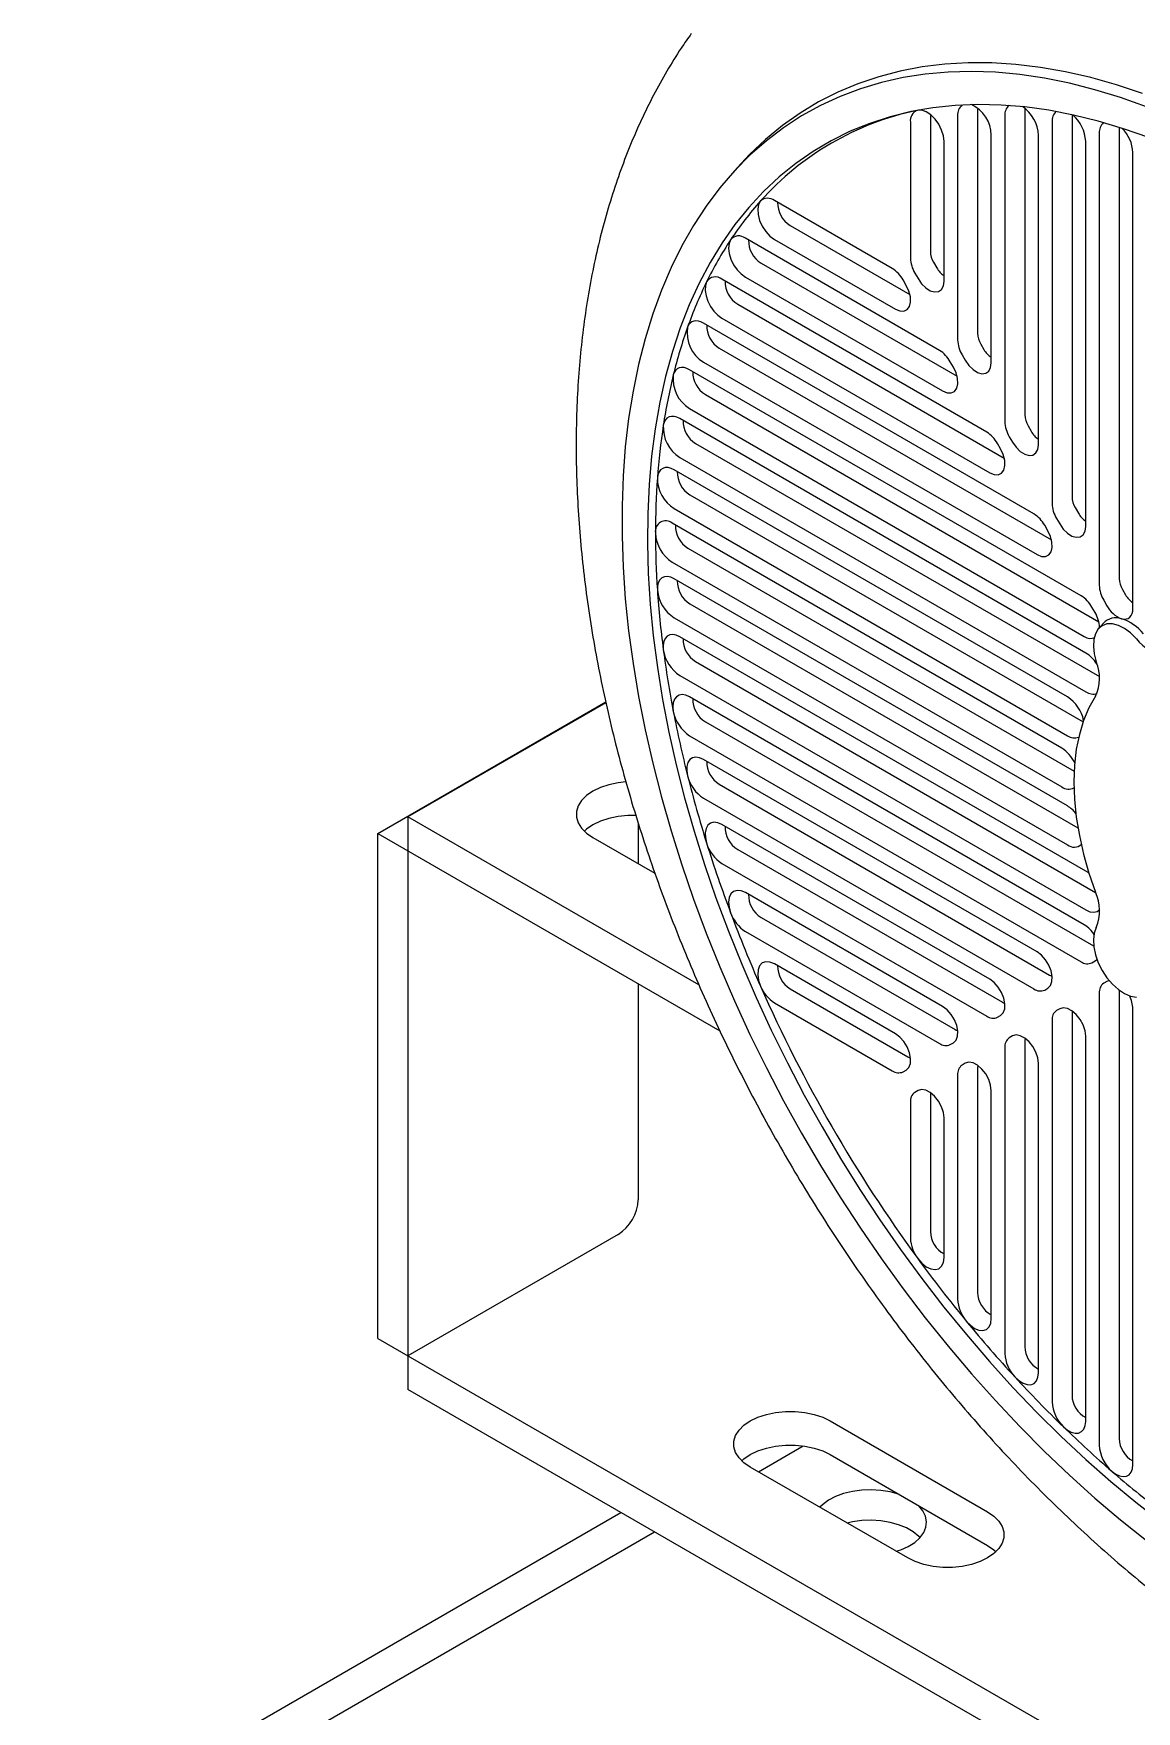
# Model space of a CAD drawing. Header units: millimetres. Extents: x 1293 to 41893, y 1011 to 26911.
# Drawn here: x 7280.3 to 7445.5, y 21308.7 to 21560 of the extents above; entities that cross this region are included whole.
import ezdxf

# ---------------------------------------------------------------- set-up
doc = ezdxf.new("R2010")
doc.units = ezdxf.units.MM
doc.header["$LTSCALE"] = 50
doc.layers.add('STRUC', color=4, linetype='Continuous')

msp = doc.modelspace()

# ---------------------------------------------------------------- linework, layer by layer
at = {"color": 7, "linetype": 'Continuous', "lineweight": 25}
for p, q in [((7421.6609883, 21548.6884534), (7421.6609883, 21515.1181102)), ((7428.7320561, 21548.6525227), (7428.7320561, 21502.8706615)), ((7411.6013356, 21546.7404761), (7411.6013356, 21526.3694718)), ((7414.5899205, 21547.7365631), (7414.5899205, 21527.3655589)), ((7418.6724034, 21547.6923664), (7418.6724034, 21514.1220231)), ((7425.7434712, 21547.6564357), (7425.7434712, 21501.8745745)), ((7432.814539, 21546.7578774), (7432.814539, 21489.6271258)), ((7435.8046146, 21547.8396684), (7435.8031239, 21547.7539645)), ((7435.8031239, 21547.7539645), (7435.8031239, 21490.6232128)), ((7442.8741917, 21545.9401786), (7442.8741917, 21478.3757641)), ((7416.6356963, 21522.9188367), (7416.6356963, 21543.8342015)), ((7423.7067641, 21510.671388), (7423.7067641, 21544.7860918)), ((7430.777832, 21498.4239393), (7430.777832, 21544.7501611)), ((7437.8488998, 21486.1764906), (7437.8488998, 21543.8516028)), ((7439.8856068, 21545.0805854), (7439.8856068, 21477.3796771)), ((7444.9199676, 21473.929042), (7444.9199676, 21542.1743108)), ((7385.6866466, 21539.924925), (7384.5862828, 21538.6821232)), ((7408.8828137, 21524.7995924), (7391.2419621, 21534.9834392)), ((7393.5989847, 21531.2599302), (7411.5234771, 21520.9123411)), ((7415.9538815, 21512.5521437), (7386.8826863, 21529.3345875)), ((7391.2419621, 21529.1699452), (7409.3542182, 21518.7139623)), ((7389.2397089, 21525.6110785), (7418.5945449, 21508.6648924)), ((7415.0731696, 21525.7393614), (7415.5445741, 21524.9228649)), ((7423.0249493, 21500.304695), (7383.3788421, 21523.1919055)), ((7386.8826863, 21523.5210935), (7416.425286, 21506.4665137)), ((7410.9674669, 21522.2801404), (7410.4960623, 21523.096637)), ((7412.269565, 21524.1207912), (7412.7409696, 21523.3042946)), ((7385.7358647, 21519.4683965), (7425.6656127, 21496.4174437)), ((7430.0960171, 21488.0572463), (7380.6220149, 21516.6179799)), ((7383.3788421, 21517.3784115), (7423.4963538, 21494.219065)), ((7382.9790376, 21512.8944709), (7432.7366805, 21484.169995)), ((7422.1442374, 21513.4919128), (7422.615642, 21512.6754162)), ((7380.6220149, 21510.8044859), (7430.5674216, 21481.9716163)), ((7418.0385347, 21510.0326918), (7417.5671302, 21510.8491883)), ((7419.3406328, 21511.8733425), (7419.8120374, 21511.0568459)), ((7437.1670849, 21475.8097977), (7378.5395544, 21509.6547506)), ((7380.896577, 21505.9312416), (7439.8077483, 21471.9225463)), ((7378.5395544, 21503.8412566), (7437.6384895, 21469.7241676)), ((7437.884794, 21467.2300649), (7377.08276, 21502.330332)), ((7429.2153053, 21501.2444641), (7429.6867098, 21500.4279675)), ((7379.4397826, 21498.606823), (7439.8958094, 21463.7063016)), ((7425.1096025, 21497.7852431), (7424.638198, 21498.6017397)), ((7426.4117007, 21499.6258938), (7426.8831052, 21498.8093972)), ((7377.08276, 21496.516838), (7437.884794, 21461.4165709)), ((7435.1187345, 21460.6614689), (7376.2203386, 21494.6627892)), ((7378.5773612, 21490.9392802), (7437.4715222, 21456.9404047)), ((7376.2203386, 21488.8492952), (7435.1187345, 21454.8479749)), ((7436.2863731, 21488.9970154), (7436.7577776, 21488.1805188)), ((7434.2545601, 21452.9949381), (7375.9347498, 21486.662248)), ((7432.1806703, 21485.5377944), (7431.7092658, 21486.354291)), ((7433.4827685, 21487.3784451), (7433.954173, 21486.5619485)), ((7378.2917724, 21482.938739), (7436.1191602, 21449.5556986)), ((7375.9347498, 21480.848754), (7434.2545601, 21447.1814441)), ((7435.1187345, 21444.3306527), (7376.2203386, 21478.331973)), ((7440.5538363, 21475.1309964), (7441.0252408, 21474.3144999)), ((7443.3574409, 21476.7495667), (7443.8288454, 21475.9330702)), ((7378.5773612, 21474.608464), (7436.6903321, 21441.0605599)), ((7439.2517381, 21473.2903457), (7438.7803336, 21474.1068423)), ((7376.2203386, 21472.518479), (7435.1187345, 21438.5171587)), ((7440.5019693, 21471.6986809), (7439.7683935, 21470.8701464)), ((7437.884794, 21434.5684325), (7377.08276, 21469.6686995)), ((7379.4397826, 21465.9451905), (7439.3257123, 21431.3737792)), ((7377.08276, 21463.8552055), (7437.884794, 21428.7549384)), ((7437.6384895, 21426.5452129), (7378.5395544, 21460.6623019)), ((7331.8683266, 21440.2216175), (7365.9760541, 21459.9115895)), ((7366.0020525, 21459.7891731), (7336.3584546, 21442.6762883)), ((7380.896577, 21456.9387929), (7439.0377552, 21423.3746052)), ((7378.5395544, 21454.8488079), (7437.1670849, 21421.0038549)), ((7430.5674216, 21422.4618454), (7380.6220149, 21451.2947149)), ((7382.9790376, 21447.5712059), (7432.4530397, 21419.0104724)), ((7380.6220149, 21445.4812209), (7430.0960171, 21416.9204874)), ((7379.9430682, 21417.5154265), (7336.3584546, 21442.6762883)), ((7336.3584546, 21442.6762883), (7336.3584546, 21356.9503903)), ((7331.8683266, 21440.2216175), (7383.0528757, 21410.6734062)), ((7331.8683266, 21364.5892526), (7331.8683266, 21440.2216175)), ((7370.8426381, 21441.7561753), (7370.8426381, 21435.6976318)), ((7423.4963538, 21418.3784778), (7383.3788421, 21441.5378243)), ((7364.0553558, 21439.6158464), (7373.3457876, 21434.2525944)), ((7385.7358647, 21437.8143154), (7425.3819719, 21414.9271048)), ((7383.3788421, 21435.7243303), (7423.0249493, 21412.8371198)), ((7416.425286, 21414.2951102), (7386.8826863, 21431.3496901)), ((7389.2397089, 21427.6261811), (7418.3109041, 21410.8437373)), ((7386.8826863, 21425.5361961), (7415.9538815, 21408.7537523)), ((7409.3542182, 21410.2117427), (7391.2419621, 21420.6677255)), ((7438.7803336, 21420.844193), (7439.2517381, 21421.1164176)), ((7370.8426381, 21417.7222263), (7370.8426381, 21385.3611417)), ((7441.0252408, 21418.0446208), (7440.5538363, 21417.7723963)), ((7391.2419621, 21414.8542315), (7408.8828137, 21404.6703847)), ((7393.5989847, 21416.9442166), (7411.2398363, 21406.7603697)), ((7431.7092658, 21416.7608255), (7432.1806703, 21417.03305)), ((7439.8856068, 21416.295237), (7439.8856068, 21348.5943286)), ((7442.8741917, 21416.7302339), (7442.8741917, 21349.5904156)), ((7424.638198, 21412.6774579), (7425.1096025, 21412.9496824)), ((7433.954173, 21413.9612532), (7433.4827685, 21413.6890287)), ((7435.8031239, 21413.2079564), (7435.8031239, 21356.0772048)), ((7444.9199676, 21345.688054), (7444.9199676, 21413.9333229)), ((7426.8831052, 21409.8778857), (7426.4117007, 21409.6056612)), ((7432.814539, 21412.2118694), (7432.814539, 21355.0811177)), ((7437.8488998, 21352.1748431), (7437.8488998, 21409.8499553)), ((7417.5671302, 21408.5940904), (7418.0385347, 21408.8663149)), ((7425.7434712, 21408.1285018), (7425.7434712, 21362.3466406)), ((7428.7320561, 21409.1245889), (7428.7320561, 21363.3427276)), ((7410.4960623, 21404.5107228), (7410.9674669, 21404.7829473)), ((7419.8120374, 21405.7945181), (7419.3406328, 21405.5222936)), ((7421.6609883, 21405.0412213), (7421.6609883, 21371.470878)), ((7430.777832, 21359.440366), (7430.777832, 21405.7665878)), ((7418.6724034, 21404.0451343), (7418.6724034, 21370.474791)), ((7411.6013356, 21399.9617667), (7411.6013356, 21379.5907625)), ((7412.7409696, 21401.7111506), (7412.269565, 21401.4389261)), ((7414.5899205, 21400.9578537), (7414.5899205, 21380.5868495)), ((7423.7067641, 21367.5685164), (7423.7067641, 21401.6832202)), ((7416.6356963, 21376.6844878), (7416.6356963, 21397.5998526)), ((7367.8492194, 21380.1763884), (7336.3584546, 21361.9971569)), ((7331.8683266, 21364.5892526), (7683.6849705, 21161.4898272)), ((7679.3138688, 21158.9664439), (7336.3584546, 21356.9503903)), ((7399.5992567, 21352.2421685), (7423.1694827, 21338.6353666)), ((7399.5992567, 21347.1954019), (7423.1694827, 21333.5886)), ((7411.1958079, 21331.7231113), (7387.6255819, 21345.3299131))]:
    msp.add_line(p, q, dxfattribs=at)
at = {"color": 7, "linetype": 'Continuous', "lineweight": 25, "flags": 128}
for points in [[(7446.3499096, 21551.0234825), (7442.471738, 21552.3103965), (7438.6314875, 21553.3887195), (7434.8358954, 21554.2565595), (7431.0916204, 21554.9123942), (7427.4052311, 21555.355073), (7423.7831949, 21555.5838193), (7420.2318659, 21555.5982318), (7416.7574744, 21555.3982852), (7413.3661156, 21554.9843303), (7410.0637393, 21554.3570932), (7406.8561387, 21553.5176745), (7403.7489413, 21552.4675467), (7400.747598, 21551.208552), (7397.8573742, 21549.7428993), (7395.0833404, 21548.0731597), (7392.4303631, 21546.2022626), (7389.9030967, 21544.1334901), (7387.5059747, 21541.8704715), (7385.6866466, 21539.924925)], [(7446.9500734, 21549.0181504), (7443.0710794, 21550.4029702), (7439.2264742, 21551.5811128), (7435.4230024, 21552.5505115), (7431.6673368, 21553.3094656), (7427.9660659, 21553.8566436), (7424.3256831, 21554.1910856), (7420.7525749, 21554.3122048), (7417.2530096, 21554.2197889), (7413.8331268, 21553.9139998), (7410.498926, 21553.3953741), (7407.2562566, 21552.6648216), (7404.1108073, 21551.723624), (7401.0680963, 21550.5734324), (7398.1334615, 21549.2162646), (7395.3120514, 21547.6545017), (7392.6088155, 21545.8908834), (7390.0284964, 21543.9285037), (7387.5756207, 21541.7708053), (7385.2544917, 21539.4215737), (7383.0691814, 21536.88493), (7381.0235235, 21534.1653244), (7379.1211069, 21531.2675281), (7377.365269, 21528.1966248), (7375.7590901, 21524.9580018), (7374.3053882, 21521.5573409), (7373.0067133, 21518.0006079), (7371.8653439, 21514.2940426), (7370.8832824, 21510.4441475), (7370.0622514, 21506.4576767), (7369.4036916, 21502.3416238), (7368.9087581, 21498.1032097), (7368.5783193, 21493.74987), (7368.4129548, 21489.289242), (7368.4129548, 21484.7291512), (7368.5783193, 21480.0775975), (7368.9087581, 21475.3427413), (7369.4036916, 21470.5328892), (7370.0622514, 21465.6564792), (7370.8832824, 21460.7220662), (7371.8653439, 21455.738307), (7373.0067133, 21450.7139446), (7374.3053882, 21445.6577936), (7375.7590901, 21440.5787241), (7377.365269, 21435.4856465), (7379.1211069, 21430.3874959), (7381.0235235, 21425.2932162), (7383.0691814, 21420.2117443), (7385.2544917, 21415.151995), (7387.5756207, 21410.1228448), (7390.0284964, 21405.1331165), (7392.6088155, 21400.1915637), (7395.3120514, 21395.3068558), (7398.1334615, 21390.487562), (7401.0680963, 21385.7421371), (7404.1108073, 21381.0789061), (7407.2562566, 21376.50605), (7410.498926, 21372.0315911), (7413.8331268, 21367.6633792), (7417.2530096, 21363.4090774), (7420.7525749, 21359.2761494), (7424.3256831, 21355.2718457), (7427.9660659, 21351.4031911), (7431.6673368, 21347.6769728), (7435.4230024, 21344.0997276), (7439.2264742, 21340.6777313), (7443.0710794, 21337.4169872), (7446.9500734, 21334.3232159)], [(7447.2839039, 21544.4046246), (7443.4893603, 21545.7418127), (7439.7298591, 21546.8723176), (7436.0122677, 21547.794074), (7432.3433769, 21548.5053984), (7428.7298884, 21549.0049913), (7425.178403, 21549.2919402), (7421.695408, 21549.3657209), (7418.2872656, 21549.2261986), (7414.9602015, 21548.8736282), (7411.720293, 21548.3086538), (7408.5734584, 21547.5323072), (7405.5254458, 21546.5460068), (7402.5818231, 21545.351554), (7399.7479671, 21543.9511308), (7397.0290544, 21542.3472953), (7394.4300516, 21540.5429771), (7391.9557061, 21538.5414721), (7389.6105377, 21536.3464365), (7387.3988304, 21533.9618798), (7385.324624, 21531.3921577), (7383.3917076, 21528.6419644), (7381.6036119, 21525.7163234), (7379.9636032, 21522.620579), (7378.4746772, 21519.3603861), (7377.1395536, 21515.9416999), (7375.9606714, 21512.3707652), (7374.9401838, 21508.6541049), (7374.0799551, 21504.7985082), (7373.3815565, 21500.8110179), (7372.8462639, 21496.6989178), (7372.4750549, 21492.4697193), (7372.2686077, 21488.1311478), (7372.2272994, 21483.6911284), (7372.3512054, 21479.1577715), (7372.6400995, 21474.5393581), (7373.0934538, 21469.8443244), (7373.7104403, 21465.0812467), (7374.489932, 21460.2588255), (7375.4305049, 21455.3858698), (7376.530441, 21450.4712809), (7377.787731, 21445.524036), (7379.2000783, 21440.5531722), (7380.7649031, 21435.5677695), (7382.4793468, 21430.5769345), (7384.3402778, 21425.589784), (7386.3442968, 21420.6154276), (7388.4877431, 21415.662952), (7390.7667014, 21410.7414036), (7393.1770087, 21405.8597724), (7395.7142623, 21401.0269756), (7398.3738274, 21396.251841), (7401.1508459, 21391.5430912), (7404.0402451, 21386.9093276), (7407.036747, 21382.3590144), (7410.1348781, 21377.9004636), (7413.3289791, 21373.5418194), (7416.6132154, 21369.2910437), (7419.9815878, 21365.1559011), (7423.4279435, 21361.1439453), (7426.9459871, 21357.2625046), (7430.5292923, 21353.5186692), (7434.1713136, 21349.9192778), (7437.8653983, 21346.4709053), (7441.6047985, 21343.1798507), (7445.3826836, 21340.0521257), (7449.1921527, 21337.0934436)], [(7416.6356963, 21543.8342015), (7416.5436058, 21544.6664114), (7416.2740722, 21545.5440544), (7415.8468174, 21546.4029135), (7415.2931035, 21547.1801465), (7414.6534453, 21547.8188834), (7413.9746466, 21548.2723882), (7413.3063748, 21548.5074779), (7412.8341733, 21548.5286857)], [(7389.164226, 21534.9170493), (7388.8593955, 21534.3899493), (7388.7288965, 21533.6935891), (7388.7822777, 21532.8789211), (7389.015633, 21532.0055543), (7389.4118881, 21531.1373927), (7389.942049, 21530.3379593), (7390.567324, 21529.6657483), (7391.2419621, 21529.1699452)], [(7384.6798026, 21529.1060286), (7384.4410356, 21528.544086), (7384.3657489, 21527.8404506), (7384.4589831, 21527.0422342), (7384.7144959, 21526.2028812), (7385.1151794, 21525.3785903), (7385.634206, 21524.6245517), (7386.2368244, 21523.9912519), (7386.8826863, 21523.5210935)], [(7412.7409696, 21523.3042946), (7413.2787369, 21522.5332877), (7413.9091239, 21521.9089092), (7414.5778422, 21521.48493), (7415.2273021, 21521.2978631), (7415.8015726, 21521.3638184), (7416.2511979, 21521.677116), (7416.5374567, 21522.2107749), (7416.6356963, 21522.9188367)], [(7381.0753691, 21522.7870006), (7380.8966015, 21522.2007538), (7380.8700005, 21521.4970769), (7380.9971968, 21520.7191069), (7381.270393, 21519.914535), (7381.6728416, 21519.132683), (7382.1798716, 21518.4214802), (7382.760401, 21517.8245249), (7383.3788421, 21517.3784115)], [(7409.3542182, 21518.7139623), (7410.0164964, 21518.4450809), (7410.6217395, 21518.4262424), (7411.1178247, 21518.6590693), (7411.4620292, 21519.1235107), (7411.6247104, 21519.7795691), (7411.5918584, 21520.5707454), (7411.3663023, 21521.4289038), (7410.9674669, 21522.2801404)], [(7380.6220149, 21516.6179799), (7380.2326844, 21516.8077567), (7379.8527241, 21516.9230082), (7379.4912786, 21516.9609606), (7379.1570469, 21516.9207006), (7378.8580733, 21516.8031969), (7378.6015531, 21516.6112778), (7378.3936602, 21516.3495621), (7378.239398, 21516.0243487)], [(7419.8120374, 21511.0568459), (7420.3498047, 21510.285839), (7420.9801917, 21509.6614605), (7421.64891, 21509.2374813), (7422.2983699, 21509.0504144), (7422.8726404, 21509.1163697), (7423.3222658, 21509.4296673), (7423.6085245, 21509.9633262), (7423.7067641, 21510.671388)], [(7378.5395544, 21509.6547506), (7378.1241042, 21509.8547215), (7377.720049, 21509.9694806), (7377.3384714, 21509.9958804), (7376.9898373, 21509.9331967), (7376.6837092, 21509.7831488), (7376.4284837, 21509.5498523), (7376.2311611, 21509.2397061), (7376.0971536, 21508.8612169)], [(7416.425286, 21506.4665137), (7417.0875642, 21506.1976322), (7417.6928074, 21506.1787937), (7418.1888925, 21506.4116206), (7418.533097, 21506.876062), (7418.6957782, 21507.5321204), (7418.6629262, 21508.3232967), (7418.4373701, 21509.1814551), (7418.0385347, 21510.0326918)], [(7377.08276, 21502.330332), (7376.6417726, 21502.5399542), (7376.2144254, 21502.6531838), (7375.8139367, 21502.6665183), (7375.4526941, 21502.5795455), (7375.1418712, 21502.3949553), (7374.8910821, 21502.1184575), (7374.7080839, 21501.7586044), (7374.5985371, 21501.3265265)], [(7423.4963538, 21494.219065), (7424.158632, 21493.9501835), (7424.7638752, 21493.931345), (7425.2599603, 21494.1641719), (7425.6041648, 21494.6286133), (7425.766846, 21495.2846718), (7425.733994, 21496.075848), (7425.5084379, 21496.9340065), (7425.1096025, 21497.7852431)], [(7426.8831052, 21498.8093972), (7427.4208725, 21498.0383903), (7428.0512595, 21497.4140118), (7428.7199778, 21496.9900327), (7429.3694377, 21496.8029657), (7429.9437082, 21496.8689211), (7430.3933336, 21497.1822187), (7430.6795923, 21497.7158775), (7430.777832, 21498.4239393)], [(7376.2203386, 21494.6627892), (7375.7541999, 21494.8816105), (7375.3041858, 21494.9923126), (7374.8858632, 21494.9910661), (7374.5137025, 21494.8779142), (7374.2005775, 21494.656771), (7373.9573197, 21494.3352863), (7373.7923439, 21493.9245808), (7373.711357, 21493.4388615)], [(7430.5674216, 21481.9716163), (7431.2296998, 21481.7027348), (7431.834943, 21481.6838964), (7432.3310281, 21481.9167233), (7432.6752326, 21482.3811646), (7432.8379138, 21483.0372231), (7432.8050618, 21483.8283993), (7432.5795057, 21484.6865578), (7432.1806703, 21485.5377944)], [(7433.954173, 21486.5619485), (7434.4919403, 21485.7909417), (7435.1223273, 21485.1665631), (7435.7910456, 21484.742584), (7436.4405055, 21484.555517), (7437.014776, 21484.6214724), (7437.4644014, 21484.93477), (7437.7506601, 21485.4684288), (7437.8488998, 21486.1764906)], [(7376.2203386, 21478.331973), (7375.7043722, 21478.5681139), (7375.2103172, 21478.6707864), (7374.7591547, 21478.6356304), (7374.3700439, 21478.4641387), (7374.0595092, 21478.1635941), (7373.8407381, 21477.7467598), (7373.723021, 21477.2313374), (7373.711357, 21476.6392151)], [(7443.2247125, 21472.3615807), (7443.5765504, 21472.3030105), (7443.9032554, 21472.3232925), (7444.1960746, 21472.4218834), (7444.4471627, 21472.5961416), (7444.6497923, 21472.8413984), (7444.7985347, 21473.1510828), (7444.8894046, 21473.5168976), (7444.9199676, 21473.929042)], [(7445.4514041, 21469.3719292), (7444.5809265, 21470.2333432), (7443.6653885, 21470.9084701), (7442.7431872, 21471.3689953), (7441.8529998, 21471.5956045), (7441.0321604, 21471.5787938), (7440.3150948, 21471.3192681), (7439.7318767, 21470.8279119), (7439.3069659, 21470.1253326), (7439.0581832, 21469.2409962), (7438.9959625, 21468.2119916), (7439.1229132, 21467.0814749), (7439.4337112, 21465.8968597)], [(7377.08276, 21469.6686995), (7376.5417937, 21469.9130735), (7376.026108, 21470.0101889), (7375.5598018, 21469.9555074), (7375.1646666, 21469.7515842), (7374.8591681, 21469.4079493), (7374.6575827, 21468.9406613), (7374.5693309, 21468.3715577), (7374.5985371, 21467.7272337)], [(7378.5395544, 21460.6623019), (7377.9733077, 21460.9146883), (7377.4360872, 21461.0051354), (7376.9554312, 21460.9290069), (7376.5559783, 21460.6902051), (7376.2582049, 21460.3009712), (7376.077375, 21459.7812577), (7376.0227579, 21459.1577052), (7376.0971536, 21458.4622777)], [(7439.3146432, 21460.7532505), (7438.3410437, 21459.0273409), (7437.5351446, 21457.1192486), (7436.9025002, 21455.0421244), (7436.447471, 21452.8102842), (7436.1731929, 21450.43911), (7436.0815563, 21447.9449445), (7436.1731929, 21445.3449776), (7436.447471, 21442.6571287), (7436.9025002, 21439.8999229), (7437.5351446, 21437.0923631), (7438.3410437, 21434.2537995), (7439.3146432, 21431.4037959)], [(7380.6220149, 21451.2947149), (7380.0300181, 21451.5549367), (7379.4712308, 21451.6374993), (7378.9769997, 21451.5377711), (7378.5750499, 21451.2613467), (7378.2879299, 21450.8237327), (7378.1317464, 21450.2494782), (7378.1152608, 21449.5707976), (7378.239398, 21448.8257631)], [(7369.0030653, 21447.9227252), (7367.8508587, 21447.7931323), (7366.4640253, 21447.5017371), (7365.1859128, 21447.0757457), (7364.0553558, 21446.5281018), (7363.1067059, 21445.8754452), (7362.3687873, 21445.1376065), (7361.8640213, 21444.3370046), (7361.6077448, 21443.4979655), (7361.6077448, 21442.6459828), (7361.8640213, 21441.8069436), (7362.3687873, 21441.0063417), (7363.1067059, 21440.2685031), (7364.0553558, 21439.6158464)], [(7370.4858622, 21442.9061949), (7369.3042746, 21442.894311), (7367.8508587, 21442.7463657), (7366.4640253, 21442.4549705), (7365.1859128, 21442.0289791), (7364.0553558, 21441.4813352), (7363.1067059, 21440.8286786), (7362.7911303, 21440.5485908)], [(7383.3788421, 21441.5378243), (7382.760401, 21441.805748), (7382.1798716, 21441.8790576), (7381.6728416, 21441.7532592), (7381.270393, 21441.4360644), (7380.9971968, 21440.9469181), (7380.8700005, 21440.3158058), (7380.8966015, 21439.5814161), (7381.0753691, 21438.7887686)], [(7438.3397576, 21434.2579143), (7438.2138201, 21434.3535509), (7437.884794, 21434.5684325)], [(7386.8826863, 21431.3496901), (7386.2368244, 21431.6252279), (7385.634206, 21431.6876964), (7385.1151794, 21431.5329132), (7384.7144959, 21431.1712417), (7384.4589831, 21430.6268974), (7384.3657489, 21429.936327), (7384.4410356, 21429.1457673), (7384.6798026, 21428.3081502)], [(7437.884794, 21428.7549384), (7438.4864166, 21428.4918726), (7439.0531667, 21428.412542), (7439.5521932, 21428.5215452), (7439.9545703, 21428.8125637), (7439.969615, 21428.8292653)], [(7439.4337112, 21426.1227137), (7439.1229132, 21425.2969382), (7438.9959625, 21424.3129957), (7439.0581832, 21423.2121525), (7439.3069659, 21422.0405777), (7439.7318767, 21420.8474069), (7440.3150948, 21419.6826814), (7441.0321604, 21418.5952494), (7441.8529998, 21417.6307176), (7442.7431872, 21416.8295383), (7443.6653885, 21416.2253127), (7444.5809265, 21415.8433818), (7445.4514041, 21415.6997638)], [(7432.1806703, 21417.03305), (7432.5795057, 21417.423801), (7432.8050618, 21418.021538), (7432.8379138, 21418.7747841), (7432.6752326, 21419.6186703), (7432.3310281, 21420.4805217), (7431.834943, 21421.2861163), (7431.2296998, 21421.9660768), (7430.5674216, 21422.4618454)], [(7391.2419621, 21420.6677255), (7390.567324, 21420.950843), (7389.942049, 21421.0005593), (7389.4118881, 21420.8132366), (7389.015633, 21420.4025813), (7388.7822777, 21419.7986409), (7388.7288965, 21419.0456055), (7388.8593955, 21418.1985744), (7389.164226, 21417.3195245)], [(7439.2517381, 21421.1164176), (7439.4481716, 21421.2616106), (7439.5280932, 21421.3434466)], [(7425.1096025, 21412.9496824), (7425.5084379, 21413.3404335), (7425.733994, 21413.9381704), (7425.766846, 21414.6914165), (7425.6041648, 21415.5353027), (7425.2599603, 21416.3971542), (7424.7638752, 21417.2027487), (7424.158632, 21417.8827092), (7423.4963538, 21418.3784778)], [(7441.3603053, 21418.1705568), (7441.2491757, 21418.1421801), (7441.0252408, 21418.0446208)], [(7418.0385347, 21408.8663149), (7418.4373701, 21409.2570659), (7418.6629262, 21409.8548029), (7418.6957782, 21410.608049), (7418.533097, 21411.4519352), (7418.1888925, 21412.3137866), (7417.6928074, 21413.1193812), (7417.0875642, 21413.7993416), (7416.425286, 21414.2951102)], [(7437.8488998, 21409.8499553), (7437.7506601, 21410.6714422), (7437.4644014, 21411.5356084), (7437.014776, 21412.3680323), (7436.4405055, 21413.0970263), (7435.7910456, 21413.6598098), (7435.1223273, 21414.0079163), (7434.4919403, 21414.1113672), (7433.954173, 21413.9612532)], [(7410.9674669, 21404.7829473), (7411.3663023, 21405.1736984), (7411.5918584, 21405.7714353), (7411.6247104, 21406.5246814), (7411.4620292, 21407.3685676), (7411.1178247, 21408.2304191), (7410.6217395, 21409.0360136), (7410.0164964, 21409.7159741), (7409.3542182, 21410.2117427)], [(7430.777832, 21405.7665878), (7430.6795923, 21406.5880747), (7430.3933336, 21407.4522408), (7429.9437082, 21408.2846648), (7429.3694377, 21409.0136587), (7428.7199778, 21409.5764423), (7428.0512595, 21409.9245488), (7427.4208725, 21410.0279996), (7426.8831052, 21409.8778857)], [(7423.7067641, 21401.6832202), (7423.6085245, 21402.5047071), (7423.3222658, 21403.3688733), (7422.8726404, 21404.2012972), (7422.2983699, 21404.9302912), (7421.64891, 21405.4930747), (7420.9801917, 21405.8411812), (7420.3498047, 21405.9446321), (7419.8120374, 21405.7945181)], [(7416.6356963, 21397.5998526), (7416.5374567, 21398.4213396), (7416.2511979, 21399.2855057), (7415.8015726, 21400.1179296), (7415.2273021, 21400.8469236), (7414.5778422, 21401.4097071), (7413.9091239, 21401.7578137), (7413.2787369, 21401.8612645), (7412.7409696, 21401.7111506)], [(7412.697527, 21376.5586516), (7413.3063748, 21375.8551642), (7413.9746466, 21375.3186837), (7414.6534453, 21374.9884642), (7415.2931035, 21374.8886675), (7415.8468174, 21375.026596), (7416.2740722, 21375.3921573), (7416.5436058, 21375.9586034), (7416.6356963, 21376.6844878)], [(7419.9715933, 21367.180976), (7420.5775876, 21366.5554236), (7421.224558, 21366.0949971), (7421.8691866, 21365.8305244), (7422.4683127, 21365.779713), (7422.9818217, 21365.9459651), (7423.3753317, 21366.3181494), (7423.6224955, 21366.8713462), (7423.7067641, 21367.5685164)], [(7427.2456595, 21358.8194801), (7427.8427059, 21358.2683783), (7428.4653732, 21357.8782023), (7429.0754907, 21357.6728706), (7429.6356568, 21357.6649704), (7430.1115322, 21357.8549861), (7430.4739447, 21358.2312694), (7430.7006777, 21358.7707531), (7430.777832, 21359.440366)], [(7387.6255819, 21345.3299131), (7386.676932, 21345.9825697), (7385.9390134, 21346.7204084), (7385.4342473, 21347.5210103), (7385.1779709, 21348.3600494), (7385.1779709, 21349.2120322), (7385.4342473, 21350.0510713), (7385.9390134, 21350.8516732), (7386.676932, 21351.5895119), (7387.6255819, 21352.2421685), (7388.7561388, 21352.7898124), (7390.0342513, 21353.2158038), (7391.4210847, 21353.507199), (7392.8745007, 21353.6551442), (7394.3503379, 21353.6551442), (7395.8037539, 21353.507199), (7397.1905872, 21353.2158038), (7398.4686998, 21352.7898124), (7399.5992567, 21352.2421685)], [(7434.5197257, 21351.3453763), (7435.102851, 21350.8653962), (7435.6988153, 21350.5403902), (7436.2741864, 21350.3885905), (7436.7966874, 21350.4185127), (7437.2370073, 21350.6284782), (7437.5704451, 21351.0067085), (7437.7782959, 21351.5319857), (7437.8488998, 21352.1748431)], [(7386.3613765, 21346.2626769), (7386.676932, 21346.5427453), (7387.6255819, 21347.1954019), (7388.7561388, 21347.7430458), (7390.0342513, 21348.1690372), (7391.4210847, 21348.4604324), (7392.8745007, 21348.6083777), (7394.3503379, 21348.6083777), (7395.8037539, 21348.4604324), (7397.1905872, 21348.1690372), (7398.4686998, 21347.7430458), (7399.5992567, 21347.1954019)], [(7441.7937919, 21344.6723624), (7442.3588255, 21344.2602662), (7442.9261126, 21343.9958481), (7443.4665736, 21343.8926623), (7443.9525043, 21343.9559982), (7444.3589954, 21344.1826093), (7444.6652101, 21344.5608792), (7444.8554514, 21345.0714176), (7444.9199676, 21345.688054)], [(7423.1694827, 21338.6353666), (7424.1181326, 21337.98271), (7424.8560513, 21337.2448713), (7425.3608173, 21336.4442695), (7425.6170938, 21335.6052303), (7425.6170938, 21334.7532476), (7425.3608173, 21333.9142084), (7424.8560513, 21333.1136065), (7424.1181326, 21332.3757679), (7423.1694827, 21331.7231113), (7422.0389258, 21331.1754673), (7420.7608133, 21330.749476), (7419.3739799, 21330.4580807), (7417.920564, 21330.3101355), (7416.4447267, 21330.3101355), (7414.9913108, 21330.4580807), (7413.6044774, 21330.749476), (7412.3263648, 21331.1754673), (7411.1958079, 21331.7231113)], [(7423.1694827, 21333.5886), (7424.1181326, 21332.9359434), (7424.4337281, 21332.6558367)]]:
    msp.add_lwpolyline(points, dxfattribs=at)
at = {"color": 7, "linetype": 'Continuous', "lineweight": 25}
for centre, radius, start, end in [((7421.5226524, 21506.0515917), 43.3622232, 101.949674386, 138.265321331), ((7413.2165232, 21546.9689295), 1.6312639, 111.203644142, 188.050561035), ((7420.4803011, 21547.8622997), 1.8158666, 127.974947193, 185.369736689), ((7418.5301494, 21544.6789667), 5.1777231, 1.185511784, 64.415930656), ((7427.5547791, 21547.8317176), 1.8197692, 130.356807925, 185.527353015), ((7425.3647258, 21544.5369576), 5.4173032, 2.255516665, 56.288764508), ((7434.6868469, 21546.9095287), 1.8784395, 131.609728014, 184.630676346), ((7432.3311594, 21543.5921663), 5.5238362, 2.691985501, 49.980814183), ((7441.7283696, 21545.2420144), 1.84982, 130.484926689, 185.006422362), ((7439.3887587, 21541.9042969), 5.5377955, 2.794757238, 44.609231758), ((7426.039636, 21501.8240755), 49.5473589, 138.094353149, 146.590183953), ((7390.2425049, 21533.7168438), 1.6134369, 51.72339535, 131.936902075), ((7395.6426191, 21534.6093235), 3.9236305, 178.56838452, 238.610520506), ((7431.6240254, 21498.1410825), 56.2368912, 146.590699516, 154.0076086), ((7385.8939973, 21528.1335802), 1.5556107, 50.538225796, 141.308763577), ((7391.2833432, 21528.9604718), 3.9236305, 178.56838452, 238.610520506), ((7416.2538322, 21526.528404), 4.6552105, 181.956498643, 211.143727799), ((7417.9545058, 21527.4804952), 3.3665479, 181.956498643, 211.143727799), ((7382.3951701, 21522.0333471), 1.5198251, 49.667135245, 150.272089432), ((7387.779499, 21522.8177898), 3.9236305, 178.56838452, 238.610520506), ((7406.4193622, 21520.8502969), 4.6546244, 28.855608879, 58.04532835), ((7418.5012338, 21526.5482423), 3.3739722, 208.799107237, 236.432415088), ((7439.267624, 21494.4076538), 64.7435391, 154.002316398, 160.495439689), ((7448.8154849, 21491.0155857), 74.876046, 160.488127214, 166.211670032), ((7383.2119749, 21515.1403849), 5.0505359, 169.919959302, 239.148886144), ((7385.0226719, 21516.2438641), 3.9236305, 178.56838452, 238.610520506), ((7423.3249001, 21514.2809553), 4.6552105, 181.956498643, 211.143727799), ((7425.0255736, 21515.2330465), 3.3665479, 181.956498643, 211.143727799), ((7413.49043, 21508.6028482), 4.6546244, 28.855608879, 58.04532835), ((7425.5723016, 21514.3007936), 3.3739722, 208.799107237, 236.432415088), ((7460.05033, 21488.246923), 86.4470066, 166.204237882, 171.297614085), ((7381.2464761, 21508.262417), 5.184022, 173.367030381, 238.522323262), ((7382.9402113, 21509.2806349), 3.9236305, 178.56838452, 238.610520506), ((7432.0966414, 21502.9855978), 3.3665479, 181.956498643, 211.143727799), ((7472.7059325, 21486.2979846), 99.2517915, 171.290869353, 175.874171047), ((7379.8878363, 21501.0120706), 5.2986384, 176.597693128, 238.0353678), ((7381.4834169, 21501.9562163), 3.9236305, 178.56838452, 238.610520506), ((7420.5614978, 21496.3553995), 4.6546244, 28.855608879, 58.045328351), ((7430.3959679, 21502.0335066), 4.6552105, 181.956498643, 211.1437278), ((7432.6433694, 21502.0533449), 3.3739722, 208.799107237, 236.432415089), ((7486.4749017, 21485.293278), 113.057364, 175.868360408, 180.042894132), ((7379.1055739, 21493.4071455), 5.3943102, 179.663125624, 237.665147729), ((7380.6209955, 21494.2886735), 3.9236305, 178.56838452, 238.610520506), ((7439.1677093, 21490.7381491), 3.3665479, 181.956498643, 211.143727799), ((7427.6325656, 21484.1079509), 4.6546244, 28.855608879, 58.045328351), ((7437.4670357, 21489.786058), 4.6552105, 181.956498643, 211.143727799), ((7439.7144373, 21489.8058962), 3.3739722, 208.799107237, 236.432415088), ((7374.9521211, 21485.4575673), 1.5546108, 50.796714764, 189.21403699), ((7501.0130287, 21485.2932762), 127.5954874, 180.038006019, 183.889025622), ((7378.8826787, 21485.4573311), 5.4707648, 182.605478486, 237.39452166), ((7380.3354067, 21486.2881323), 3.9236305, 178.568384521, 238.610520506), ((7380.6209955, 21477.9578572), 3.9236305, 178.56838452, 238.610520506), ((7446.2387771, 21478.4907005), 3.3665479, 181.956498643, 211.143727799), ((7515.9412137, 21486.2979259), 142.557437, 183.884943862, 187.485087378), ((7379.2137891, 21477.1652797), 5.5275223, 185.461211369, 237.210527256), ((7434.7036334, 21471.8605022), 4.6546244, 28.855608879, 58.045328351), ((7444.5381035, 21477.5386093), 4.6552105, 181.956498643, 211.143727799), ((7446.7855051, 21477.5584476), 3.3739722, 208.799107237, 236.432415088), ((7435.2785738, 21470.8860547), 4.6439908, 1.916222814, 31.179497106), ((7444.6357749, 21476.1658222), 4.0575055, 207.146746788, 249.649267213), ((7442.3762921, 21469.9232746), 2.5816959, 70.814411278, 136.552473683), ((7441.0002173, 21465.5969276), 7.1210189, 39.397383506, 71.797015255), ((7530.8453806, 21488.2466474), 157.5884591, 187.481661699, 190.894486982), ((7380.1046373, 21468.5269173), 5.5638685, 188.263626093, 237.103360404), ((7381.4834169, 21469.2945838), 3.9236305, 178.56838452, 238.610520506), ((7438.5843198, 21471.0242486), 1.607733, 233.96349297, 293.527512819), ((7450.4192233, 21473.0953704), 6.2083204, 216.852006677, 265.805980456), ((7435.2517988, 21462.9728859), 5.0056206, 31.913298974, 58.263891234), ((7433.7238143, 21463.4558537), 6.2097852, 334.200905361, 23.146920696), ((7382.9402113, 21460.2881862), 3.9236305, 178.56838452, 238.610520506), ((7432.1261257, 21456.0068435), 5.5336467, 11.813828369, 57.261729049), ((7438.9480771, 21462.9346815), 1.8534376, 234.992640886, 288.782425772), ((7545.2743538, 21491.014826), 172.2805662, 190.891559598, 194.175084519), ((7381.5726237, 21459.5310704), 5.5788074, 191.045055926, 237.065698267), ((7431.4377207, 21448.5283556), 5.2806196, 25.528195292, 57.762519669), ((7436.1719472, 21456.3081124), 1.8003495, 234.196686255, 290.425987285), ((7385.0226719, 21450.9205992), 3.9236305, 178.56838452, 238.610520506), ((7558.7352272, 21494.4060363), 186.1620414, 194.172492406, 197.382978601), ((7383.648662, 21450.1583195), 5.5709822, 193.83908967, 237.092260259), ((7435.2809028, 21448.5173962), 1.6846802, 232.46679406, 298.81554653), ((7432.6541516, 21440.2835446), 4.7384864, 38.232895972, 58.659679037), ((7387.779499, 21441.1637086), 3.9236305, 178.56838452, 238.610520506), ((7570.6850842, 21498.1381264), 198.6811273, 197.380537559, 200.577105539), ((7386.3807816, 21440.3787794), 5.53855, 196.6832614, 237.179549927), ((7436.1193533, 21439.7265538), 1.5696734, 230.396622737, 313.687002817), ((7391.2833432, 21430.9755743), 3.9236305, 178.56838452, 238.610520506), ((7433.225737, 21428.6246312), 6.6931708, 338.049739614, 24.533418742), ((7580.5166438, 21501.8191924), 209.1792095, 200.574569049, 203.825862328), ((7389.8405749, 21430.1481401), 5.4789718, 199.622870393, 237.325756155), ((7435.2228323, 21422.6513612), 4.5823008, 30.661777575, 58.185474687), ((7395.6426191, 21420.2936098), 3.9236305, 178.56838452, 238.610520506), ((7438.1121699, 21422.3230514), 1.6227954, 234.38182734, 294.313952162), ((7589.8878731, 21506.0334612), 219.4541981, 203.844016104, 216.155984042), ((7394.1348356, 21419.4005295), 5.3886493, 202.717203808, 237.530827787), ((7433.3759008, 21420.5802748), 1.8209756, 239.549428807, 251.447791904), ((7441.5009836, 21416.4542061), 1.62318, 125.698038529, 185.620378964), ((7426.304833, 21416.4969073), 1.8209756, 239.549428807, 251.447791904), ((7431.041102, 21418.2396838), 1.6227954, 234.38182734, 294.313952161), ((7440.3190942, 21413.7771218), 4.6035242, 1.944462272, 27.457799575), ((7423.9700342, 21414.1563163), 1.6227954, 234.38182734, 294.313952161), ((7434.4299158, 21412.3708386), 1.62318, 125.698038529, 185.620378964), ((7437.6282456, 21413.2221156), 1.8251766, 168.768206764, 180.444489251), ((7419.2337652, 21412.4135397), 1.8209756, 239.549428801, 251.44779191), ((7416.8989664, 21410.0729487), 1.6227954, 234.38182734, 294.313952161), ((7427.358848, 21408.287471), 1.62318, 125.698038529, 185.620378964), ((7430.5571778, 21409.1387481), 1.8251766, 168.768206763, 180.444489252), ((7412.1626974, 21408.3301722), 1.8209756, 239.549428806, 251.447791905), ((7420.2877801, 21404.2041034), 1.62318, 125.698038529, 185.620378964), ((7423.48611, 21405.0553805), 1.8251766, 168.768206761, 180.444489254), ((7409.8278986, 21405.9895812), 1.6227954, 234.381827341, 294.313952161), ((7413.2167123, 21400.1207359), 1.62318, 125.698038529, 185.620378964), ((7416.4150422, 21400.972013), 1.8251766, 168.768206761, 180.444489254), ((7364.3435566, 21385.656886), 6.505807, 302.60547834, 357.394521514), ((7416.9854927, 21379.8230762), 5.3891667, 182.470645776, 217.281987314), ((7418.5124469, 21380.6820075), 3.9236805, 181.38968706, 241.424668317), ((7581.5395653, 21500.0158705), 209.1633782, 216.174253797, 219.425711167), ((7424.1458444, 21370.7305684), 5.4794141, 182.675521457, 220.376319253), ((7425.5835147, 21371.5660361), 3.9236805, 181.38968706, 241.424668317), ((7573.4319395, 21493.3387122), 198.6601426, 219.423174983, 222.619968109), ((7431.2756732, 21362.6192943), 5.5389168, 182.821531098, 223.31597103), ((7432.6545825, 21363.4378856), 3.9236805, 181.38968706, 241.424668317), ((7564.2220794, 21484.8531092), 186.1370873, 222.617527054, 225.828300237), ((7438.3786353, 21355.3638221), 5.5712736, 182.908621059, 226.160224387), ((7439.7256503, 21356.1723628), 3.9236805, 181.38968706, 241.424668317), ((7554.5529492, 21474.8891085), 172.2528041, 225.825707866, 229.109585651), ((7446.7967181, 21349.6855737), 3.9236805, 181.38968706, 241.424668317), ((7445.4573126, 21348.8799893), 5.5790238, 182.934977781, 228.954375862), ((7544.9402626, 21463.775868), 157.559003, 229.106657809, 232.51990852)]:
    msp.add_arc(centre, radius, start, end, dxfattribs=at)
for points, knots in [([(7378.7881235, 21559.9904997), (7378.2778481, 21559.2672269), (7376.9931613, 21557.4462905), (7375.108596, 21554.3689146), (7373.1091247, 21550.7733499), (7371.2627151, 21547.0211949), (7369.5650777, 21543.1227511), (7368.0220832, 21539.0804966), (7366.636689, 21534.9000714), (7365.4123204, 21530.5873474), (7364.3518136, 21526.1491833), (7363.4574538, 21521.5931434), (7362.7312369, 21516.9272479), (7362.1732946, 21512.1603584), (7361.7877186, 21507.2997983), (7361.5760413, 21502.692428), (7361.5525266, 21499.6838444), (7361.5420809, 21498.3473735)], [0, 0, 0, 0, 0.04341691738, 0.10930791665, 0.17580554852, 0.24293233822, 0.31069398112, 0.37907894686, 0.44805905933, 0.51759114487, 0.5876196862, 0.65808025251, 0.72890334197, 0.80001821257, 0.87135630808, 0.94285399215, 1, 1, 1, 1]), ([(7361.5420809, 21498.3473735), (7361.5469957, 21497.4383391), (7361.5610226, 21494.8439688), (7361.7141177, 21490.517245), (7362.0516347, 21485.3550976), (7362.5546633, 21480.1452365), (7363.2181223, 21474.895144), (7364.040436, 21469.6115403), (7365.0189166, 21464.3013251), (7366.1510527, 21458.9711201), (7367.4341873, 21453.6274375), (7368.8656192, 21448.2766761), (7370.4425832, 21442.9251566), (7372.1622586, 21437.5791402), (7374.0217671, 21432.2448451), (7376.0181714, 21426.9284575), (7378.1484737, 21421.6361387), (7380.4096131, 21416.3740294), (7382.7984647, 21411.1482506), (7385.3118383, 21405.9649029), (7387.9464788, 21400.8300639), (7390.6990667, 21395.7497845), (7393.5662197, 21390.7300848), (7396.5444603, 21385.7770077), (7399.6302389, 21380.8965666), (7402.8199462, 21376.0947233), (7406.1099601, 21371.3773285), (7409.496625, 21366.750163), (7412.9762484, 21362.2189506), (7416.5451049, 21357.7893567), (7420.1994411, 21353.4669884), (7423.9354787, 21349.2573968), (7427.7494171, 21345.1660804), (7431.6374329, 21341.1984907), (7435.5956776, 21337.3600405), (7439.6202707, 21333.6561133), (7443.7072889, 21330.0920749), (7447.8527487, 21326.6732867), (7452.0525818, 21323.4051194), (7456.3026024, 21320.292966), (7460.5984646, 21317.3422524), (7464.9356097, 21314.5584425), (7469.3092042, 21311.9470361), (7473.7139034, 21309.5136441), (7478.1437864, 21307.2639104), (7482.5923752, 21305.2033753), (7487.0527513, 21303.3373146), (7491.5175199, 21301.670656), (7495.9787398, 21300.2078836), (7500.4279896, 21298.9529056), (7504.856502, 21297.9088426), (7509.2552882, 21297.0781417), (7513.615505, 21296.4616039), (7517.9280465, 21296.0616257), (7522.1860048, 21295.8701637), (7526.3764598, 21295.9132257), (7529.3147891, 21296.0371706), (7530.8416441, 21296.2091986), (7531.0076316, 21296.2279001)], [0, 0, 0, 0, 0.0099731916, 0.0284633362, 0.0469408238, 0.0654087492, 0.0838617682, 0.1022960924, 0.1207092437, 0.1390998296, 0.1574673404, 0.1758119736, 0.1941344841, 0.2124360612, 0.2307182283, 0.2489827633, 0.2672316352, 0.2854669552, 0.3036909396, 0.3219058811, 0.3401141278, 0.3583180677, 0.3765201164, 0.3947227091, 0.4129276446, 0.4311372093, 0.4493538566, 0.4675800326, 0.4858181651, 0.5040706507, 0.5223398359, 0.5406279928, 0.5589372853, 0.5772697257, 0.5956271179, 0.6140109837, 0.6324224703, 0.6508622347, 0.6693303007, 0.6878258874, 0.7063472069, 0.7248912326, 0.7434534444, 0.7620275627, 0.7806031878, 0.7991678827, 0.8177080105, 0.8362076613, 0.8546489394, 0.8730125003, 0.891278341, 0.9094268055, 0.9274397184, 0.9453015218, 0.9630002792, 0.9805284275, 0.9978832057, 1, 1, 1, 1])]:
    msp.add_open_spline(points, degree=3, knots=knots, dxfattribs=at)
at = {"layer": 'STRUC', "linetype": 'Continuous', "lineweight": 25}
for p, q in [((7388.8401543, 21344.6287554), (7395.542986, 21348.4982178)), ((7280.2920671, 21287.7481693), (7368.2626366, 21338.5324981)), ((7285.3007402, 21284.8567239), (7373.2713096, 21335.6410527))]:
    msp.add_line(p, q, dxfattribs=at)
at = {"layer": 'STRUC', "linetype": 'Continuous', "lineweight": 25, "flags": 128}
for points in [[(7409.9555305, 21341.2168523), (7409.8433168, 21341.2555417), (7408.5475997, 21341.6129701), (7407.1658832, 21341.8388443), (7405.7379169, 21341.9266663), (7404.3047807, 21341.8739097), (7402.9077033, 21341.6820922), (7401.5868762, 21341.356732), (7400.3802971, 21340.9071891), (7399.322677, 21340.3463961), (7398.4444418, 21339.690486), (7398.0577612, 21339.3075442)], [(7409.4860238, 21332.7101486), (7410.1493704, 21332.9333746), (7411.2855631, 21333.440369), (7412.2569903, 21334.05092), (7413.0357058, 21334.7474634), (7413.5993072, 21335.5099606), (7413.9315809, 21336.3164762), (7414.0229679, 21337.1438081), (7413.8708392, 21337.9681556), (7413.4795713, 21338.7658035), (7412.8604202, 21339.513805), (7412.7934008, 21339.5785847)], [(7413.0459651, 21334.7586498), (7412.8604202, 21334.950975), (7412.0311977, 21335.6278116), (7411.0157591, 21336.2140118), (7409.8433168, 21336.6927117), (7408.5475997, 21337.05014), (7407.1658832, 21337.2760142), (7405.7379169, 21337.3638362), (7404.3047807, 21337.3110796), (7402.9077033, 21337.1192621), (7402.1424291, 21336.9495156)]]:
    msp.add_lwpolyline(points, dxfattribs=at)

doc.saveas('drawing.dxf')
